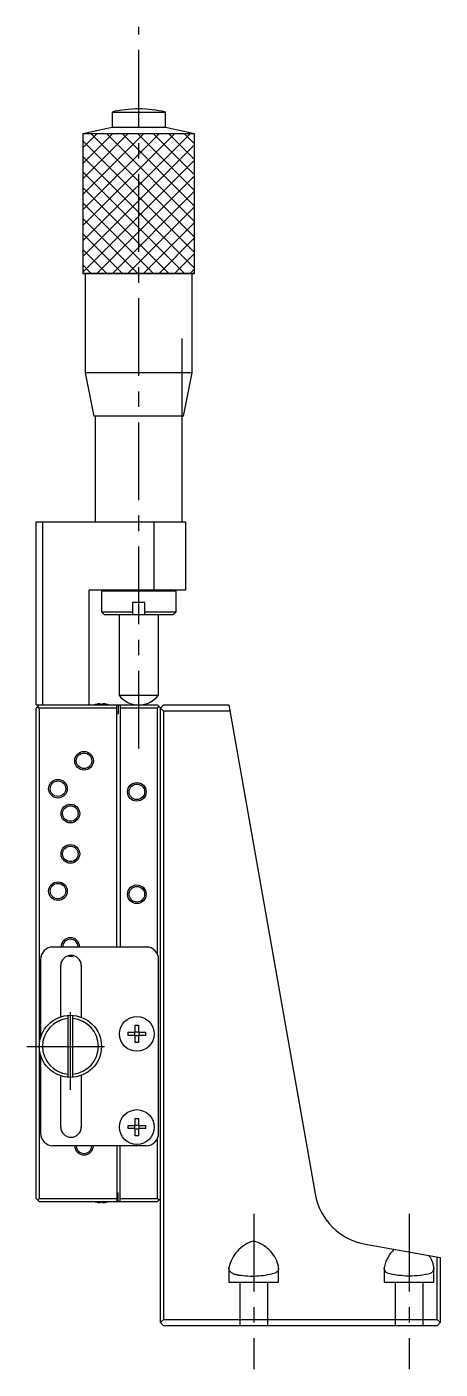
# Model space of a CAD drawing. Extents: x -349 to 396, y -44 to 552.
# Drawn here: x 13.8 to 80.3, y 17 to 233.2 of the extents above; entities that cross this region are included whole.
import ezdxf

# ---------------------------------------------------------------- set-up
doc = ezdxf.new("R2010")
doc.units = 0
doc.header["$LTSCALE"] = 10
doc.linetypes.add('CENTER', pattern=[2, 1.25, -0.25, 0.25, -0.25])
doc.linetypes.add('DASHED', pattern=[3.5, 2, -1.5])
doc.layers.get('0').update_dxf_attribs({"linetype": 'CONTINUOUS'})
doc.layers.add('CENTER', color=1, linetype='CENTER')

msp = doc.modelspace()

# ---------------------------------------------------------------- linework, layer by layer
at = {"color": 7, "linetype": 'CONTINUOUS'}
for p, q in [((27.541279, 219.476652), (27.541279, 216.976652)), ((27.541279, 219.476652), (36.141279, 219.476652)), ((36.141279, 216.976652), (36.141279, 219.476652)), ((27.541279, 216.976652), (22.841279, 215.976652)), ((36.141279, 216.976652), (27.541279, 216.976652)), ((40.841279, 215.976652), (36.141279, 216.976652)), ((22.841279, 215.976652), (22.841279, 193.476652)), ((40.841279, 215.976652), (22.841279, 215.976652)), ((22.841279, 215.976652), (22.841279, 193.476652)), ((40.841279, 215.976652), (22.841279, 215.976652)), ((40.841279, 193.476652), (40.841279, 215.976652)), ((40.841279, 193.476652), (40.841279, 215.976652)), ((40.841279, 193.476652), (22.841279, 193.476652)), ((22.841279, 193.476652), (40.841279, 193.476652)), ((23.241279, 193.476652), (23.241279, 177.476652)), ((40.441279, 177.476652), (40.441279, 193.476652)), ((38.841279, 153.476652), (38.841279, 182.976652)), ((23.241279, 177.476652), (24.641279, 170.476652)), ((40.441279, 177.476652), (23.241279, 177.476652)), ((39.041279, 170.476652), (40.441279, 177.476652)), ((39.041279, 170.476652), (24.641279, 170.476652)), ((24.841279, 170.476652), (24.841279, 153.476652)), ((15.341279, 123.976652), (15.341279, 153.476652)), ((15.341279, 153.476652), (39.341279, 153.476652)), ((16.341279, 153.476652), (16.341279, 123.976652)), ((34.341279, 142.476652), (34.341279, 153.476652)), ((39.341279, 153.476652), (39.341279, 142.476652)), ((23.841279, 123.976652), (23.841279, 142.476652)), ((39.341279, 142.476652), (23.841279, 142.476652)), ((26.041279, 142.476652), (25.841279, 142.276652)), ((37.841279, 142.276652), (25.841279, 142.276652)), ((25.841279, 142.276652), (25.841279, 138.976652)), ((37.841279, 142.276652), (37.641279, 142.476652)), ((37.841279, 138.976652), (37.841279, 142.276652)), ((25.841279, 138.976652), (30.841279, 138.976652)), ((25.841279, 138.976652), (26.341279, 138.476652)), ((37.341279, 138.476652), (26.341279, 138.476652)), ((28.666279, 138.476652), (28.666279, 125.543832)), ((32.841279, 140.476652), (30.841279, 140.476652)), ((30.841279, 140.476652), (30.841279, 138.476652)), ((32.841279, 138.476652), (32.841279, 140.476652)), ((32.841279, 138.976652), (37.841279, 138.976652)), ((35.016279, 125.543832), (35.016279, 138.476652)), ((37.341279, 138.476652), (37.841279, 138.976652)), ((28.666279, 125.543832), (35.016279, 125.543832)), ((15.341279, 123.976652), (34.841279, 123.976652)), ((15.341279, 123.476652), (15.841279, 123.976652)), ((15.341279, 44.476652), (15.341279, 123.476652)), ((15.841279, 123.476652), (15.591279, 123.726652)), ((28.341279, 123.476652), (15.841279, 123.476652)), ((15.841279, 123.476652), (15.841279, 44.476652)), ((24.954917, 124.046174), (24.952663, 124.050796)), ((25.661279, 124.046174), (25.661279, 124.166511)), ((26.021279, 124.046174), (25.661279, 124.046174)), ((26.021279, 124.166511), (26.021279, 124.046174)), ((26.729895, 124.050796), (26.72764, 124.046174)), ((28.341279, 84.976652), (28.341279, 123.976652)), ((28.541279, 123.976652), (28.541279, 122.576652)), ((28.841279, 123.976652), (28.841279, 84.976652)), ((34.841279, 123.476652), (28.841279, 123.476652)), ((34.841279, 123.976652), (35.841279, 122.976652)), ((34.841279, 123.476652), (35.091279, 123.726652)), ((34.841279, 83.848432), (34.841279, 123.476652)), ((35.841279, 123.976652), (35.341279, 123.476652)), ((35.341279, 24.476652), (35.341279, 123.476652)), ((35.841279, 123.976652), (46.341279, 123.976652)), ((46.341279, 123.976652), (60.231036, 45.203933)), ((28.341279, 122.576652), (28.541279, 122.576652)), ((35.841279, 122.976652), (35.841279, 24.976652)), ((46.517606, 122.976652), (35.841279, 122.976652)), ((33.041279, 84.976652), (18.041279, 84.976652)), ((16.041279, 82.976652), (16.041279, 70.376652)), ((35.041279, 54.976652), (35.041279, 82.976652)), ((19.291279, 73.730335), (19.291279, 81.976652)), ((22.591279, 81.976652), (22.591279, 73.6604)), ((20.441279, 73.960626), (20.441279, 63.992678)), ((21.241279, 63.992678), (21.241279, 73.960626)), ((31.281279, 72.375791), (31.801279, 72.375791)), ((31.281279, 71.236652), (31.281279, 72.375791)), ((31.801279, 72.375791), (31.801279, 71.236652)), ((30.14214, 71.236652), (31.281279, 71.236652)), ((30.14214, 70.716652), (30.14214, 71.236652)), ((31.281279, 70.716652), (30.14214, 70.716652)), ((31.211837, 70.716652), (31.211837, 71.236652)), ((31.281279, 71.306094), (31.801279, 71.306094)), ((31.281279, 69.577513), (31.281279, 70.716652)), ((31.801279, 70.64721), (31.281279, 70.64721)), ((31.801279, 69.577513), (31.281279, 69.577513)), ((31.801279, 71.236652), (32.940418, 71.236652)), ((31.801279, 70.716652), (31.801279, 69.577513)), ((32.940418, 70.716652), (31.801279, 70.716652)), ((31.870721, 71.236652), (31.870721, 70.716652)), ((32.940418, 71.236652), (32.940418, 70.716652)), ((16.041279, 67.576652), (16.041279, 54.976652)), ((19.291279, 55.976652), (19.291279, 64.222969)), ((22.591279, 64.292903), (22.591279, 55.976652)), ((30.14214, 56.236652), (31.281279, 56.236652)), ((30.14214, 55.716652), (30.14214, 56.236652)), ((31.211837, 55.716652), (31.211837, 56.236652)), ((31.281279, 57.375791), (31.801279, 57.375791)), ((31.281279, 56.236652), (31.281279, 57.375791)), ((31.281279, 56.306094), (31.801279, 56.306094)), ((31.801279, 57.375791), (31.801279, 56.236652)), ((31.801279, 56.236652), (32.940418, 56.236652)), ((31.870721, 56.236652), (31.870721, 55.716652)), ((32.940418, 56.236652), (32.940418, 55.716652)), ((31.281279, 55.716652), (30.14214, 55.716652)), ((31.281279, 54.577513), (31.281279, 55.716652)), ((31.801279, 55.64721), (31.281279, 55.64721)), ((31.801279, 54.577513), (31.281279, 54.577513)), ((31.801279, 55.716652), (31.801279, 54.577513)), ((32.940418, 55.716652), (31.801279, 55.716652)), ((34.841279, 44.476652), (34.841279, 54.104872)), ((33.041279, 52.976652), (18.041279, 52.976652)), ((28.341279, 52.976652), (28.341279, 43.976652)), ((28.841279, 43.976652), (28.841279, 52.976652)), ((15.841279, 43.976652), (15.341279, 44.476652)), ((15.591279, 44.226652), (15.841279, 44.476652)), ((15.841279, 44.476652), (28.341279, 44.476652)), ((15.841279, 43.976652), (34.841279, 43.976652)), ((24.952663, 43.902508), (24.954917, 43.90713)), ((25.661279, 43.90713), (26.021279, 43.90713)), ((25.661279, 43.786793), (25.661279, 43.90713)), ((26.021279, 43.90713), (26.021279, 43.786793)), ((26.72764, 43.90713), (26.729895, 43.902508)), ((28.341279, 45.376652), (28.541279, 45.376652)), ((28.541279, 43.976652), (28.541279, 45.376652)), ((28.841279, 44.476652), (34.841279, 44.476652)), ((35.091279, 44.226652), (34.841279, 44.476652)), ((35.341279, 44.476652), (34.841279, 43.976652)), ((68.342628, 37.092326), (80.341279, 34.976652)), ((79.841279, 24.976652), (79.841279, 35.064815)), ((80.341279, 34.976652), (80.341279, 24.476652)), ((35.841279, 24.976652), (35.341279, 24.476652)), ((35.341279, 24.476652), (35.841279, 23.976652)), ((35.841279, 24.976652), (79.841279, 24.976652)), ((79.841279, 23.976652), (35.841279, 23.976652)), ((80.341279, 24.476652), (79.841279, 24.976652)), ((79.841279, 23.976652), (80.341279, 24.476652))]:
    msp.add_line(p, q, dxfattribs=at)
at = {"color": 3, "linetype": 'CONTINUOUS'}
for p, q in [((22.841279, 213.705906), (25.112025, 215.976652)), ((22.841279, 211.205906), (27.612025, 215.976652)), ((22.841279, 208.705906), (30.112025, 215.976652)), ((22.841279, 206.205906), (32.612025, 215.976652)), ((22.841279, 203.705906), (35.112025, 215.976652)), ((22.841279, 201.205906), (37.612025, 215.976652)), ((22.841279, 198.705906), (40.112025, 215.976652)), ((22.841279, 214.84079), (40.841279, 196.84079)), ((22.841279, 196.205906), (40.841279, 214.205906)), ((24.205417, 215.976652), (40.841279, 199.34079)), ((26.705417, 215.976652), (40.841279, 201.84079)), ((29.205417, 215.976652), (40.841279, 204.34079)), ((31.705417, 215.976652), (40.841279, 206.84079)), ((34.205417, 215.976652), (40.841279, 209.34079)), ((36.705417, 215.976652), (40.841279, 211.84079)), ((39.205417, 215.976652), (40.841279, 214.34079)), ((22.841279, 212.34079), (40.841279, 194.34079)), ((22.841279, 193.705906), (40.841279, 211.705906)), ((22.841279, 209.84079), (39.205417, 193.476652)), ((25.112025, 193.476652), (40.841279, 209.205906)), ((22.841279, 207.34079), (36.705417, 193.476652)), ((27.612025, 193.476652), (40.841279, 206.705906)), ((22.841279, 204.84079), (34.205417, 193.476652)), ((30.112025, 193.476652), (40.841279, 204.205906)), ((22.841279, 202.34079), (31.705417, 193.476652)), ((32.612025, 193.476652), (40.841279, 201.705906)), ((22.841279, 199.84079), (29.205417, 193.476652)), ((35.112025, 193.476652), (40.841279, 199.205906)), ((22.841279, 197.34079), (26.705417, 193.476652)), ((22.841279, 194.84079), (24.205417, 193.476652)), ((37.612025, 193.476652), (40.841279, 196.705906)), ((40.112025, 193.476652), (40.841279, 194.205906))]:
    msp.add_line(p, q, dxfattribs=at)
at = {"color": 3, "linetype": 'DASHED'}
for p, q in [((50.251058, 37.61564), (50.341279, 37.617753)), ((46.341279, 33.316997), (46.341279, 30.976652)), ((46.344367, 33.230561), (46.341279, 33.316553)), ((46.356696, 33.124823), (46.344367, 33.230561)), ((46.37885, 33.023757), (46.356696, 33.124823)), ((46.453786, 32.837024), (46.37885, 33.023757)), ((46.536643, 32.712613), (46.453786, 32.837024)), ((46.643195, 32.600028), (46.536643, 32.712613)), ((46.769897, 32.502018), (46.643195, 32.600028)), ((46.919007, 32.415294), (46.769897, 32.502018)), ((54.095631, 32.654876), (53.962936, 32.537501)), ((54.199125, 32.78688), (54.095631, 32.654876)), ((54.275261, 32.937205), (54.199125, 32.78688)), ((54.322069, 33.101846), (54.275261, 32.937205)), ((54.337291, 33.215913), (54.322069, 33.101846)), ((54.341279, 33.316521), (54.337291, 33.215913)), ((54.341279, 30.976652), (54.341279, 33.316867)), ((71.341279, 33.317107), (71.341279, 30.976652)), ((71.344114, 33.231195), (71.341279, 33.316581)), ((71.356039, 33.127701), (71.344114, 33.231195)), ((71.37759, 33.028509), (71.356039, 33.127701)), ((71.450278, 32.844158), (71.37759, 33.028509)), ((71.563587, 32.680401), (71.450278, 32.844158)), ((71.677328, 32.570695), (71.563587, 32.680401)), ((71.815099, 32.473076), (71.677328, 32.570695)), ((78.925666, 32.510854), (78.836215, 32.454534)), ((79.006392, 32.571702), (78.925666, 32.510854)), ((79.141167, 32.706671), (79.006392, 32.571702)), ((79.237438, 32.853431), (79.141167, 32.706671)), ((79.301756, 33.015931), (79.237438, 32.853431)), ((79.335669, 33.19785), (79.301756, 33.015931)), ((79.341279, 33.316495), (79.335669, 33.19785)), ((79.341279, 30.976652), (79.341279, 33.316801)), ((46.341279, 30.976652), (50.341279, 30.976652)), ((48.091279, 30.976652), (48.091279, 23.976652)), ((50.341279, 30.976652), (54.341279, 30.976652)), ((52.591279, 23.976652), (52.591279, 30.976652)), ((71.341279, 30.976652), (75.341279, 30.976652)), ((73.091279, 30.976652), (73.091279, 23.976652)), ((75.341279, 30.976652), (79.341279, 30.976652)), ((77.591279, 23.976652), (77.591279, 30.976652))]:
    msp.add_line(p, q, dxfattribs=at)
at = {"color": 3, "linetype": 'CONTINUOUS'}
for centre in [(23.041279, 114.976652), (18.841279, 110.476652), (31.541279, 109.976652), (20.841279, 106.476652), (20.841279, 99.976652), (18.841279, 93.976652), (31.541279, 93.476652)]:
    msp.add_circle(centre, 1.5, dxfattribs=at)
at = {"color": 7, "linetype": 'CONTINUOUS'}
for centre, radius in [((23.041279, 114.976652), 1.25), ((18.841279, 110.476652), 1.25), ((31.541279, 109.976652), 1.25), ((20.841279, 106.476652), 1.25), ((20.841279, 99.976652), 1.25), ((18.841279, 93.976652), 1.25), ((31.541279, 93.476652), 1.25), ((20.841279, 68.976652), 5), ((31.541279, 70.976652), 2.8), ((31.541279, 55.976652), 2.8)]:
    msp.add_circle(centre, radius, dxfattribs=at)
for centre, radius, start, end in [((31.841279, 201.236652), 18.74, 76.734971, 103.265029), ((31.841279, 127.976808), 4, 217.462651, 322.537349), ((25.841279, 120.976652), 3.2, 106.122533, 110.364135), ((25.841279, 120.976652), 3.194933, 93.229709, 106.106712), ((25.841279, 120.976652), 3.194933, 73.893288, 86.770291), ((25.841279, 120.976652), 3.2, 69.635865, 73.877467), ((18.041279, 82.976652), 2, 90, 180), ((20.841279, 84.976652), 1.25, 0, 180), ((33.041279, 82.976652), 2, 0, 90), ((20.941279, 81.976652), 1.65, 0, 180), ((20.841279, 68.976652), 4.5, 95.099689, 264.900311), ((20.841279, 68.976652), 4.5, 275.099689, 84.900311), ((18.041279, 54.976652), 2, 180, 270), ((20.941279, 55.976652), 1.65, 180, 0), ((33.041279, 54.976652), 2, 270, 0), ((23.041279, 52.976652), 1.25, 180, 0), ((25.841279, 46.976652), 3.2, 249.635865, 253.877467), ((25.841279, 46.976652), 3.194933, 253.893288, 266.770291), ((25.841279, 46.976652), 3.194933, 273.229709, 286.106712), ((25.841279, 46.976652), 3.2, 286.122533, 290.364135), ((70.079112, 46.940415), 10, 190, 260)]:
    msp.add_arc(centre, radius, start, end, dxfattribs=at)
at = {"color": 3, "linetype": 'CONTINUOUS'}
for centre, start, end in [((20.841279, 84.976652), 0, 180), ((20.841279, 84.976652), 253.366025, 290.45228), ((23.041279, 52.976652), 180, 0)]:
    msp.add_arc(centre, 1.5, start, end, dxfattribs=at)
at = {"color": 3, "linetype": 'DASHED'}
for centre, radius, start, end in [((51.963288, 32.131057), 5.745641, 107.33782, 168.092651), ((48.886598, 32.196648), 5.612885, 15.5948, 74.979289), ((76.434208, 32.450342), 5.166072, 132.199107, 170.347133), ((75.498445, 32.86787), 3.868932, 6.658757, 38.949772), ((50.127292, 45.299732), 13.326166, 262.152549, 286.727968), ((52.641049, 33.30244), 1.700288, 0.474501, 13.715267), ((75.362303, 46.33955), 14.312992, 255.650799, 284.046566), ((48.539637, 36.31559), 4.223594, 247.436399, 266.853262)]:
    msp.add_arc(centre, radius, start, end, dxfattribs=at)
at = {"layer": 'CENTER', "color": 1, "linetype": 'CENTER'}
for p, q in [((31.841279, 116.976652), (31.841279, 233.201911)), ((20.841279, 61.976652), (20.841279, 75.976652)), ((13.841279, 68.976652), (27.841279, 68.976652)), ((50.341279, 41.976652), (50.341279, 16.976652)), ((75.341279, 41.976652), (75.341279, 16.976652))]:
    msp.add_line(p, q, dxfattribs=at)

doc.saveas('drawing.dxf')
